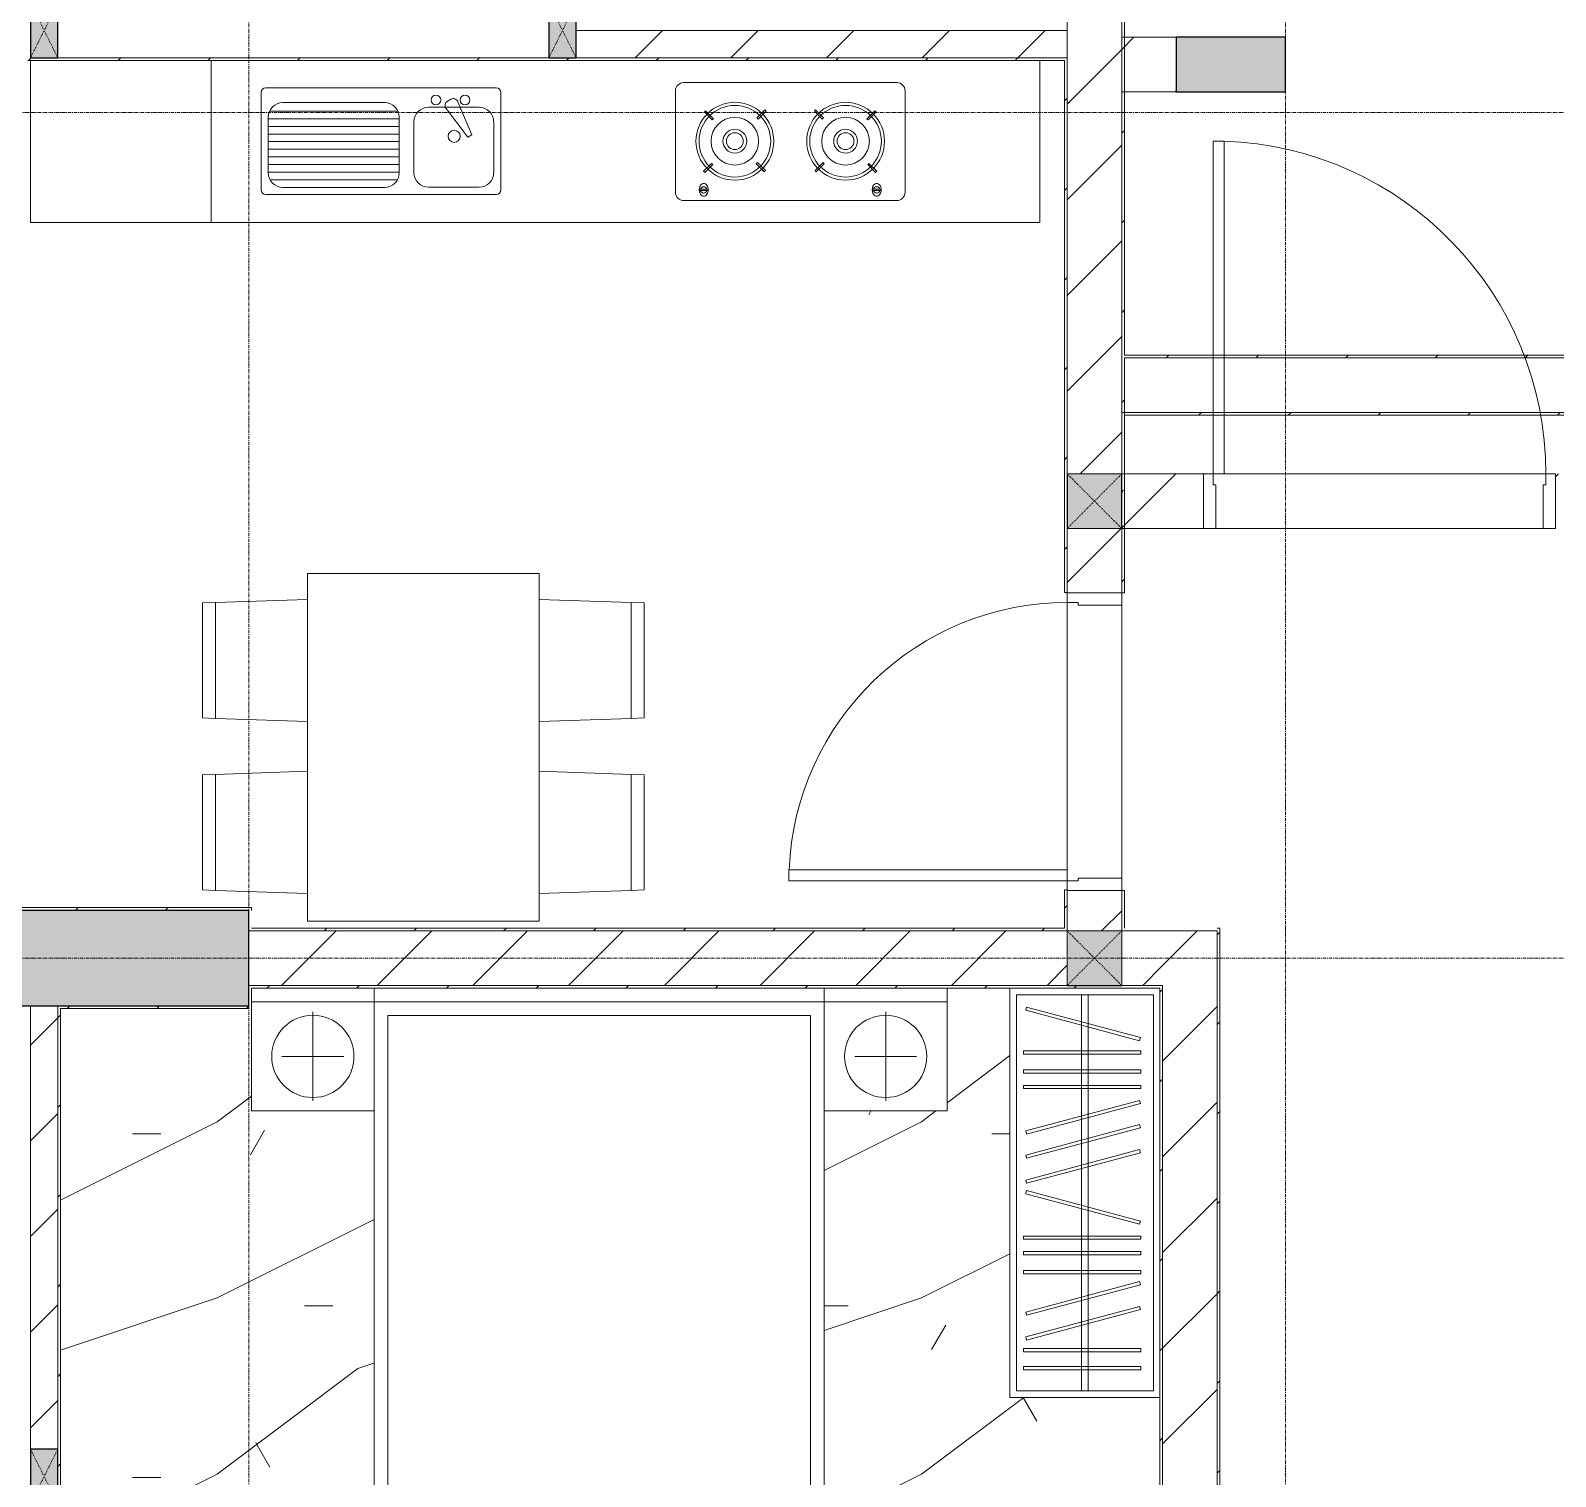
# Model space of a CAD drawing. Header units: millimetres. Extents: x 5121 to 246734, y -48180 to 129206.
# Drawn here: x 38053 to 43643, y 68037 to 73337 of the extents above; entities that cross this region are included whole.
import ezdxf

# ---------------------------------------------------------------- set-up
doc = ezdxf.new("R2010")
doc.units = ezdxf.units.MM
doc.linetypes.add('Dash', pattern=[6, 3, -3])
doc.linetypes.add('Grid Line', pattern=[22.225, 12.7, -3.175, 3.175, -3.175])
for name, color, linetype, lineweight in [('0-1', 7, 'Continuous', 5), ('A-DETL-GENF', 92, 'Continuous', 9), ('A-DOOR', 31, 'Continuous', 9), ('A-DOOR-FRAM', 31, 'Continuous', 9), ('A-FLOR-1', 50, 'Continuous', 9), ('A-FLOR-PATT-1', 9, 'Continuous', 9), ('A-WALL', 113, 'Continuous', 9), ('A-WALL-1', 250, 'Continuous', 18), ('A-WALL-2', 50, 'Continuous', 9), ('A-WALL-PATT-1', 9, 'Continuous', 9), ('A-WALL-PATT-2', 50, 'Continuous', 9), ('A-WALL-PATT-3', 111, 'Continuous', 9), ('I-FURN', 30, 'Continuous', 9), ('I-FURN-1', 253, 'Continuous', 9), ('S-COLS', 52, 'Continuous', 9), ('S-COLS-1', 7, 'Continuous', 5), ('S-COLS-2', 10, 'Continuous', 25), ('S-COLS-3', 50, 'Continuous', 9), ('S-COLS-4', 253, 'Continuous', 9), ('S-COLS-5', 52, 'Continuous', 25), ('S-COLS-6', 52, 'Dash', 9), ('S-COLS-HDLN', 52, 'Dash', 9), ('S-COLS-HDLN-1', 50, 'Dash', 9), ('S-GRID-1', 1, 'Grid Line', 9)]:
    doc.layers.add(name, color=color, linetype=linetype, lineweight=lineweight)
pattern_1 = [(45, (0, 0), (-164.4023, 164.4023), [])]
pattern_2 = [(45, (0, 0), (-175.3625, 175.3625), [])]

# ---------------------------------------------------------------- blocks, each defined once
blk = doc.blocks.new('NCV_TKTC_KET CAU_rvt-1-TKCS_MB TỔNG THỂ TẦNG 1')
at = {"layer": 'S-COLS-1'}
for points in [[(42652.6, 73111.9), (42652.6, 73311.9), (42252.6, 73311.9), (42252.6, 73111.9)], [(37552.6, 69761.9), (38852.6, 69761.9), (38852.6, 70111.9), (37552.6, 70111), (37552.6, 69836.9)]]:
    blk.add_hatch(color=256, dxfattribs=at).paths.add_polyline_path(points)
at = {"layer": 'S-COLS-2'}
for p, q in [((42252.6, 73311.9), (42252.6, 73111.9)), ((42652.6, 73311.9), (42252.6, 73311.9)), ((42652.6, 73111.9), (42652.6, 73311.9)), ((42252.6, 73111.9), (42652.6, 73111.9)), ((38852.6, 70111.9), (37552.6, 70111.9)), ((38852.6, 69761.9), (38852.6, 70111.9)), ((37552.6, 69761.9), (38852.6, 69761.9))]:
    blk.add_line(p, q, dxfattribs=at)
blk = doc.blocks.new('G1_SOF - BO TRU - 100x200-V95-TKCS_MB TỔNG THỂ TẦNG 1')
at = {"layer": 'S-COLS-3'}
blk.add_hatch(color=256, dxfattribs=at).paths.add_polyline_path([(0, -100), (50, -100), (50, 100), (-50, 100), (-50, -100)])
at = {"layer": 'S-COLS-2'}
for p, q in [((50, 100), (-50, 100)), ((-50, 100), (-50, -100)), ((50, -100), (50, 100))]:
    blk.add_line(p, q, dxfattribs=at)
at = {"layer": 'S-COLS-HDLN-1'}
for p, q in [((50, 100), (-50, -100)), ((-50, 100), (50, -100))]:
    blk.add_line(p, q, dxfattribs=at)
blk = doc.blocks.new('GIUONG NGU-2TAB-1600x2000 - GIUONG NGU-2TAB-1600x2000-842839-TKCS_MB TỔNG THỂ TẦNG 1')
at = {"layer": 'I-FURN-1'}
for p, q in [((8.5, 0), (8.5, -50)), ((458.5, -50), (458.5, 0)), ((458.5, 0), (458.5, -50)), ((2108.2, -50), (2108.2, 0)), ((458.5, -50), (8.5, -50)), ((8.5, -50), (8.5, -450.3)), ((8.5, -50), (458.5, -50)), ((458.5, -50), (8.5, -50)), ((8.5, -50), (8.5, -450.3)), ((458.5, -450.3), (458.5, -50)), ((2108.2, -50), (458.5, -50)), ((458.5, -50), (458.5, -1938.9)), ((458.5, -50), (2108.2, -50)), ((458.5, -1938.9), (458.5, -50)), ((458.5, -450.3), (458.5, -50)), ((458.5, -50), (2108.2, -50)), ((2108.2, 0), (2108.2, -50)), ((2558.2, -50), (2108.2, -50)), ((2108.2, -50), (2108.2, -450.3)), ((2108.2, -1938.9), (2108.2, -50)), ((2108.2, -50), (2558.2, -50)), ((2108.2, -50), (2558.2, -50)), ((2108.2, -450.3), (2108.2, -50)), ((2108.2, -50), (2108.2, -1938.9)), ((2558.2, -50), (2558.2, 0)), ((2558.2, -450.3), (2558.2, -50)), ((2558.2, -50), (2558.2, -450.3)), ((233.5, -86.8), (233.5, -413.5)), ((508.5, -100), (2058.2, -100)), ((508.5, -1938.9), (508.5, -100)), ((2058.2, -100), (2058.2, -1938.9)), ((2333.2, -86.8), (2333.2, -413.5)), ((120.2, -250.2), (346.8, -250.2)), ((2446.5, -250.2), (2219.8, -250.2)), ((8.5, -450.3), (458.5, -450.3)), ((8.5, -450.3), (458.5, -450.3)), ((2108.2, -450.3), (2558.2, -450.3)), ((2558.2, -450.3), (2108.2, -450.3)), ((1997.1, -2000), (569.6, -2000)), ((569.6, -2050), (1997.1, -2050)), ((1997.1, -2050), (569.6, -2050))]:
    blk.add_line(p, q, dxfattribs=at)
for centre in [(233.5, -250.2), (2333.2, -250.2)]:
    blk.add_circle(centre, 150.7, dxfattribs=at)
for centre, radius, start, end in [((569.6, -1938.9), 111.1, 180, 270), ((569.6, -1938.9), 111.1, 180, 270), ((569.6, -1938.9), 61.1, 180, 270), ((1997.1, -1938.9), 111.1, 270, 360), ((1997.1, -1938.9), 61.1, 270, 0), ((1997.1, -1938.9), 111.1, 270, 0)]:
    blk.add_arc(centre, radius, start, end, dxfattribs=at)
blk = doc.blocks.new('TU QUAN AO-SUITE ROOM_3 - TU QUAN AO-SUITE ROOM_3-V96-TKCS_MB TỔNG THỂ TẦNG 1')
at = {"layer": 'I-FURN-1'}
for p, q in [((-550, 1500), (0, 1500)), ((0, 1500), (-550, 1500)), ((-24, 1476), (-526, 1476)), ((-526, 1476), (-526, 600)), ((-526, 1476), (-526, 24)), ((-287, 576), (-287, 1476)), ((-263, 576), (-263, 1476)), ((-24, 24), (-24, 1476)), ((0, 1500), (0, 0)), ((0, 0), (0, 1500)), ((-480.1, 1386.9), (-480.1, 1398.9)), ((-480.1, 1398.9), (-50.1, 1398.9)), ((-480.1, 1386.9), (-480.1, 1398.9)), ((-50.1, 1398.9), (-50.1, 1386.9)), ((-50.1, 1386.9), (-480.1, 1386.9)), ((-480.1, 1320.5), (-480.1, 1332.5)), ((-480.1, 1332.5), (-50.1, 1332.5)), ((-480.1, 1320.5), (-480.1, 1332.5)), ((-50.1, 1320.5), (-480.1, 1320.5)), ((-478.3, 1178.1), (-61.3, 1289.9)), ((-61.3, 1289.9), (-58.2, 1278.3)), ((-50.1, 1332.5), (-50.1, 1320.5)), ((-58.2, 1278.3), (-475.2, 1166.5)), ((-478.3, 1086.9), (-61.3, 1198.6)), ((-475.2, 1166.5), (-478.3, 1178.1)), ((-58.2, 1187.1), (-475.2, 1075.3)), ((-61.3, 1198.6), (-58.2, 1187.1)), ((-475.2, 1075.3), (-478.3, 1086.9)), ((-480.1, 1035.3), (-480.1, 1047.3)), ((-480.1, 1047.3), (-50.1, 1047.3)), ((-480.1, 1035.3), (-480.1, 1047.3)), ((-50.1, 1035.3), (-480.1, 1035.3)), ((-50.1, 1047.3), (-50.1, 1035.3)), ((-480.1, 965.8), (-480.1, 977.8)), ((-480.1, 977.8), (-50.1, 977.8)), ((-480.1, 965.8), (-480.1, 977.8)), ((-50.1, 965.8), (-480.1, 965.8)), ((-50.1, 977.8), (-50.1, 965.8)), ((-480.1, 908.6), (-480.1, 920.6)), ((-480.1, 920.6), (-50.1, 920.6)), ((-480.1, 908.6), (-480.1, 920.6)), ((-50.1, 908.6), (-480.1, 908.6)), ((-50.1, 920.6), (-50.1, 908.6)), ((-475.2, 865.5), (-478.3, 853.9)), ((-478.3, 853.9), (-61.3, 742.1)), ((-58.2, 753.7), (-475.2, 865.5)), ((-61.3, 742.1), (-58.2, 753.7)), ((-478.3, 603.1), (-61.3, 714.9)), ((-58.2, 703.3), (-475.2, 591.5)), ((-61.3, 714.9), (-58.2, 703.3)), ((-478.3, 511.9), (-61.3, 623.6)), ((-61.3, 623.6), (-58.2, 612.1)), ((-526, 24), (-526, 600)), ((-475.2, 591.5), (-478.3, 603.1)), ((-58.2, 612.1), (-475.2, 500.3)), ((-287, 24), (-287, 576)), ((-263, 24), (-263, 576)), ((-478.3, 423.1), (-61.3, 534.9)), ((-475.2, 500.3), (-478.3, 511.9)), ((-58.2, 523.3), (-475.2, 411.5)), ((-61.3, 534.9), (-58.2, 523.3)), ((-475.2, 411.5), (-478.3, 423.1)), ((-480.1, 368.4), (-480.1, 356.4)), ((-50.1, 368.4), (-480.1, 368.4)), ((-480.1, 356.4), (-50.1, 356.4)), ((-50.1, 356.4), (-50.1, 368.4)), ((-480.1, 311.2), (-480.1, 299.2)), ((-50.1, 311.2), (-480.1, 311.2)), ((-480.1, 299.2), (-50.1, 299.2)), ((-50.1, 299.2), (-50.1, 311.2)), ((-480.1, 241.7), (-480.1, 229.7)), ((-50.1, 241.7), (-480.1, 241.7)), ((-480.1, 229.7), (-50.1, 229.7)), ((-50.1, 229.7), (-50.1, 241.7)), ((-475.2, 192.7), (-478.3, 181.1)), ((-478.3, 181.1), (-61.3, 69.4)), ((-58.2, 80.9), (-475.2, 192.7)), ((-61.3, 69.4), (-58.2, 80.9)), ((-526, 24), (-24, 24))]:
    blk.add_line(p, q, dxfattribs=at)
blk = doc.blocks.new('HE BEP A1 - HE BEP A 2-V121-TKCS_MB TỔNG THỂ TẦNG 1')
at = {"layer": 'I-FURN'}
for p, q in [((0, 594.4), (0, 0)), ((662.4, 0), (662.4, 594.4)), ((662.4, 0), (662.4, 594.4)), ((3700, 594.4), (3700, 0)), ((3700, 594.4), (3700, 0)), ((3175.6, 513.2), (2394, 513.2)), ((844.9, 120.7), (844.9, 476.9)), ((862.4, 494.4), (1706.9, 494.4)), ((1541.1, 452.3), (1528.6, 445.1)), ((1724.4, 476.9), (1724.4, 120.7)), ((2364, 483.2), (2364, 111.2)), ((3205.6, 483.2), (3205.6, 111.2)), ((876.4, 408.9), (1346.8, 408.9)), ((1298.3, 440.1), (924.9, 440.1)), ((1644.4, 423.2), (1459, 423.2)), ((1602.7, 313.4), (1523.8, 418.4)), ((1566.6, 443.1), (1618.1, 322.3)), ((2474.5, 410.3), (2470.1, 405.9)), ((2470.1, 405.9), (2499.2, 376.7)), ((2503.6, 381.1), (2474.5, 410.3)), ((2692.1, 413), (2663, 383.9)), ((2667.3, 379.5), (2696.5, 408.6)), ((2696.5, 408.6), (2692.1, 413)), ((2873.2, 408.6), (2877.5, 413)), ((2902.3, 379.5), (2873.2, 408.6)), ((2877.5, 413), (2906.7, 383.9)), ((3066, 381.1), (3095.1, 410.3)), ((3099.5, 405.9), (3070.4, 376.7)), ((3095.1, 410.3), (3099.5, 405.9)), ((871.5, 386.8), (871.5, 182.3)), ((871.5, 380.9), (1351.6, 380.9)), ((871.5, 352.9), (1351.6, 352.9)), ((1351.6, 182.3), (1351.6, 386.8)), ((1405.6, 369.9), (1405.6, 183.2)), ((1697.8, 183.2), (1697.8, 369.9)), ((2499.2, 376.7), (2503.6, 381.1)), ((2663, 383.9), (2667.3, 379.5)), ((2906.7, 383.9), (2902.3, 379.5)), ((3070.4, 376.7), (3066, 381.1)), ((871.5, 324.9), (1351.6, 324.9)), ((871.5, 296.9), (1351.6, 296.9)), ((1618.1, 322.3), (1602.7, 313.4)), ((871.5, 268.9), (1351.6, 268.9)), ((871.5, 240.9), (1351.6, 240.9)), ((871.5, 212.9), (1351.6, 212.9)), ((871.5, 184.9), (1351.6, 184.9)), ((2467.4, 188.3), (2496.5, 217.4)), ((2471.8, 183.9), (2467.4, 188.3)), ((2500.9, 213), (2471.8, 183.9)), ((2496.5, 217.4), (2500.9, 213)), ((2660.2, 215.8), (2664.6, 220.2)), ((2689.3, 186.7), (2660.2, 215.8)), ((2664.6, 220.2), (2693.7, 191.1)), ((2693.7, 191.1), (2689.3, 186.7)), ((2905, 220.2), (2875.9, 191.1)), ((2875.9, 191.1), (2880.3, 186.7)), ((2880.3, 186.7), (2909.4, 215.8)), ((2909.4, 215.8), (2905, 220.2)), ((3073.1, 217.4), (3068.7, 213)), ((3068.7, 213), (3097.9, 183.9)), ((3102.3, 188.3), (3073.1, 217.4)), ((3097.9, 183.9), (3102.3, 188.3)), ((877.9, 156.9), (1345.2, 156.9)), ((924.9, 128.9), (1298.3, 128.9)), ((1459, 129.9), (1644.4, 129.9)), ((2451.6, 122.3), (2451.6, 118.3)), ((2484.1, 122.3), (2451.6, 122.3)), ((2451.6, 118.3), (2484.1, 118.3)), ((2484.1, 118.3), (2484.1, 122.3)), ((3085.5, 118.3), (3085.5, 122.3)), ((3085.5, 122.3), (3118, 122.3)), ((3118, 118.3), (3085.5, 118.3)), ((3118, 122.3), (3118, 118.3)), ((1706.9, 103.2), (862.4, 103.2)), ((3175.6, 81.2), (2394, 81.2)), ((0, 0), (662.4, 0)), ((3700, 0), (662.4, 0))]:
    blk.add_line(p, q, dxfattribs=at)
for centre, radius in [((1485.9, 449.9), 17.8), ((1592.6, 449.9), 17.8), ((2581.9, 298.5), 142.6), ((2581.9, 298.5), 131.3), ((2987.7, 298.5), 142.6), ((2987.7, 298.5), 131.3), ((1552.8, 316.6), 22.2), ((2581.9, 298.5), 87.2), ((2581.9, 298.5), 43.6), ((2987.7, 298.5), 87.2), ((2987.7, 298.5), 43.6), ((2581.9, 298.5), 30.9), ((2987.7, 298.5), 30.9)]:
    blk.add_circle(centre, radius, dxfattribs=at)
for centre, radius, start, end in [((2394, 483.2), 30, 90, 180), ((3175.6, 483.2), 30, 360, 90), ((862.4, 476.9), 17.5, 90, 180), ((1549.9, 436.9), 17.8, 20.5379, 119.9521), ((1706.9, 476.9), 17.5, 0, 90), ((924.9, 386.8), 53.3, 90, 180), ((1298.3, 386.8), 53.3, 360, 90), ((1459, 369.9), 53.3, 90, 180), ((1537.5, 429.7), 17.8, 119.9521, 219.4618), ((1644.4, 369.9), 53.3, 360, 90), ((924.9, 182.3), 53.3, 180, 270), ((1298.3, 182.3), 53.3, 270, 360), ((1459, 183.2), 53.3, 180, 270), ((1644.4, 183.2), 53.3, 270, 360), ((862.4, 120.7), 17.5, 180, 270), ((1706.9, 120.7), 17.5, 270, 360), ((2485.1, 120.7), 33.5, 163.9419, 180), ((2485.1, 120.7), 33.5, 180, 196.0581), ((2476.6, 123.1), 24.7, 145.204, 163.9419), ((2467.8, 120.3), 11.6, 9.9102, 170.0898), ((2467.8, 120.3), 11.6, 189.7177, 350.2823), ((2471.3, 126.9), 18.1, 120.7976, 145.204), ((2467.9, 132.6), 11.5, 90, 120.7976), ((2467.9, 132.6), 11.5, 59.2024, 90), ((2464.5, 126.9), 18.1, 34.796, 59.2024), ((2459.1, 123.1), 24.7, 16.0581, 34.796), ((2450.6, 120.7), 33.5, 0, 16.0581), ((2450.6, 120.7), 33.5, 343.9419, 0), ((3119, 120.7), 33.5, 163.9419, 180), ((3119, 120.7), 33.5, 180, 196.0581), ((3110.5, 123.1), 24.7, 145.204, 163.9419), ((3105.2, 126.9), 18.1, 120.7976, 145.204), ((3101.8, 120.3), 11.6, 9.9102, 170.0898), ((3101.8, 120.3), 11.6, 189.7177, 350.2823), ((3101.8, 132.6), 11.5, 90, 120.7976), ((3101.8, 132.6), 11.5, 59.2024, 90), ((3098.4, 126.9), 18.1, 34.796, 59.2024), ((3093, 123.1), 24.7, 16.0581, 34.796), ((3084.5, 120.7), 33.5, 0, 16.0581), ((3084.5, 120.7), 33.5, 343.9419, 0), ((2394, 111.2), 30, 180, 270), ((2476.6, 118.2), 24.7, 196.0581, 214.796), ((2471.3, 114.5), 18.1, 214.796, 239.2024), ((2467.9, 108.8), 11.5, 239.2024, 270), ((2467.9, 108.8), 11.5, 270, 300.7976), ((2464.5, 114.5), 18.1, 300.7976, 325.204), ((2459.1, 118.2), 24.7, 325.204, 343.9419), ((3110.5, 118.2), 24.7, 196.0581, 214.796), ((3105.2, 114.5), 18.1, 214.796, 239.2024), ((3101.8, 108.8), 11.5, 239.2024, 270), ((3101.8, 108.8), 11.5, 270, 300.7976), ((3098.4, 114.5), 18.1, 300.7976, 325.204), ((3093, 118.2), 24.7, 325.204, 343.9419), ((3175.6, 111.2), 30, 270, 0)]:
    blk.add_arc(centre, radius, start, end, dxfattribs=at)
at = {"layer": 'I-FURN-1'}
for p, q in [((0, 594.4), (0, 0)), ((3700, 0), (3700, 594.4)), ((0, 0), (3700, 0))]:
    blk.add_line(p, q, dxfattribs=at)
blk = doc.blocks.new('G1_SOF - BO TRU - 100x200-V74-TKCS_MB TỔNG THỂ TẦNG 1')
at = {"layer": 'S-COLS-3'}
blk.add_hatch(color=256, dxfattribs=at).paths.add_polyline_path([(50, -100), (50, 100), (-50, 100), (-50, -100), (-44.8, -100)])
at = {"layer": 'S-COLS-2'}
for p, q in [((50, 100), (-50, 100)), ((-50, 100), (-50, -100)), ((50, -100), (50, 100)), ((-50, -100), (50, -100))]:
    blk.add_line(p, q, dxfattribs=at)
at = {"layer": 'S-COLS-HDLN-1'}
for p, q in [((50, 100), (-50, -100)), ((-50, 100), (50, -100))]:
    blk.add_line(p, q, dxfattribs=at)
blk = doc.blocks.new('RES_BAN AN 1 - RES_BAN AN 1-842837-TKCS_MB TỔNG THỂ TẦNG 1')
at = {"layer": 'I-FURN-1'}
for p, q in [((-425, 1275), (425, 1275)), ((-425, 0), (-425, 1275)), ((425, 1275), (425, 0)), ((-425, 1180), (-761.9, 1168.8)), ((-425, 732.5), (-425, 1180)), ((425, 1180), (761.9, 1168.8)), ((425, 732.5), (425, 1180)), ((-761.9, 1168.8), (-809.6, 1167.2)), ((-809.6, 1167.2), (-809.6, 745.3)), ((-761.9, 1168.8), (-761.9, 743.8)), ((-761.9, 743.8), (-761.9, 1168.8)), ((761.9, 1168.8), (761.9, 743.8)), ((761.9, 1168.8), (761.9, 743.8)), ((809.6, 1167.2), (761.9, 1168.8)), ((809.6, 745.3), (809.6, 1167.2)), ((-809.6, 745.3), (-761.9, 743.8)), ((-761.9, 743.8), (-425, 732.5)), ((761.9, 743.8), (425, 732.5)), ((761.9, 743.8), (809.6, 745.3)), ((-809.6, 536.9), (-761.9, 538.5)), ((-809.6, 115.1), (-809.6, 536.9)), ((-425, 549.7), (-761.9, 538.5)), ((-761.9, 538.5), (-761.9, 113.5)), ((-761.9, 538.5), (-761.9, 113.5)), ((-425, 102.3), (-425, 549.7)), ((425, 549.7), (761.9, 538.5)), ((425, 102.3), (425, 549.7)), ((761.9, 538.5), (761.9, 113.5)), ((761.9, 538.5), (809.6, 536.9)), ((761.9, 113.5), (761.9, 538.5)), ((809.6, 536.9), (809.6, 115.1)), ((-761.9, 113.5), (-809.6, 115.1)), ((-761.9, 113.5), (-425, 102.3)), ((761.9, 113.5), (425, 102.3)), ((809.6, 115.1), (761.9, 113.5)), ((425, 0), (-425, 0))]:
    blk.add_line(p, q, dxfattribs=at)
blk = doc.blocks.new('NCV_TKTC_TANG 1_rvt-1-TKCS_MB TỔNG THỂ TẦNG 1')
at = {"layer": 'A-FLOR-PATT-1'}
h = blk.add_hatch(dxfattribs=at)
h.set_pattern_fill('FP_9', color=256, style=0, pattern_type=2)
h.set_pattern_definition([(0, (0, 0), (2519.68, 629.92), [103.937, -1785.823, 103.937, -1785.823, -10078.72]), (0, (0, 0), (2519.68, 629.92), [-3779.52, 103.937, -3675.583, 103.937, -1785.823, -4409.44]), (0, (0, 0), (2519.68, 629.92), [-9448.8, 103.937, -1155.903, 103.937, -3045.663]), (120, (944.9, 314.96), (-1805.3667, 1867.147), [103.937, -1785.823, 103.937, -11864.543]), (120, (944.9, 314.96), (-1805.3667, 1867.147), [-1993.697, -1785.823, 103.937, -3675.583, -6299.2]), (120, (944.9, 314.96), (-1805.3667, 1867.147), [-7559.04, 103.937, -1785.823, 103.937, -4305.503]), (120, (944.9, 314.96), (-1805.3667, 1867.147), [-9552.737, -1155.903, 103.937, -3045.663]), (240, (1259.84, 1574.8), (-714.3133, -2497.067), [103.937, -1785.823, 103.937, -11864.543]), (240, (1259.84, 1574.8), (-714.3133, -2497.067), [-1993.697, -1785.823, 103.937, -3675.583, -6299.2]), (240, (1259.84, 1574.8), (-714.3133, -2497.067), [-7559.04, 103.937, -1785.823, 103.937, -4305.503]), (240, (1259.84, 1574.8), (-714.3133, -2497.067), [-9552.737, -1155.903, 103.937, -3045.663])])
h.paths.add_polyline_path([(40952.6, 66936.9), (41752.6, 66936.9), (41752.6, 66946.9), (42192.6, 66946.9), (42192.6, 68326.9), (41642.6, 68326.9), (41642.6, 69826.9), (41412.3, 69826.9), (41412.3, 69376.6), (40962.3, 69376.6), (40962.3, 67888), (40958.5, 67859.3), (40947.4, 67832.5), (40929.8, 67809.5), (40906.7, 67791.8), (40879.9, 67780.7), (40837.9, 67776.9), (39423.7, 67776.9), (39395, 67780.7), (39364.3, 67794.8), (39345.2, 67809.5), (39327.5, 67832.5), (39316.4, 67859.3), (39312.6, 67888), (39309.5, 69376.6), (38862.6, 69376.6), (38862.6, 69826.9), (38852.6, 69826.9), (38850.1, 69751.9), (38162.6, 69751.9), (38162.6, 67936.9), (38152.6, 67936.9), (38152.6, 67036.9), (38162.6, 67036.9), (38162.6, 66946.9), (39252.6, 66946.9), (39252.6, 67196.9), (40852.6, 67196.9), (40852.6, 66946.9), (40952.6, 66946.9)])
h = blk.add_hatch(dxfattribs=at)
h.set_pattern_fill('FP_4', color=256, style=0, pattern_type=2)
h.set_pattern_definition([(216.87, (516.46, 1291.15), (3873.4454, 2582.3069), [645.575, -5810.175]), (206.565, (1291.15, 903.8), (-1291.1515, -1291.1492), [1443.55, -1443.55]), (198.435, (1291.15, 258.23), (-2582.2983, -1291.1527), [816.596, -3266.38])])
h.paths.add_polyline_path([(40952.6, 66936.9), (41752.6, 66936.9), (41752.6, 66946.9), (42192.6, 66946.9), (42192.6, 68326.9), (41642.6, 68326.9), (41642.6, 69826.9), (41412.3, 69826.9), (41412.3, 69376.6), (40962.3, 69376.6), (40962.3, 67888), (40958.5, 67859.3), (40947.4, 67832.5), (40929.8, 67809.5), (40906.7, 67791.8), (40879.9, 67780.7), (40837.9, 67776.9), (39423.7, 67776.9), (39395, 67780.7), (39364.3, 67794.8), (39345.2, 67809.5), (39327.5, 67832.5), (39316.4, 67859.3), (39312.6, 67888), (39309.5, 69376.6), (38862.6, 69376.6), (38862.6, 69826.9), (38852.6, 69826.9), (38850.1, 69751.9), (38162.6, 69751.9), (38162.6, 67936.9), (38152.6, 67936.9), (38152.6, 67036.9), (38162.6, 67036.9), (38162.6, 66946.9), (39252.6, 66946.9), (39252.6, 67196.9), (40852.6, 67196.9), (40852.6, 66946.9), (40952.6, 66946.9)])
at = {"layer": 'A-WALL-PATT-1'}
h = blk.add_hatch(dxfattribs=at)
h.set_pattern_fill('FP_2', color=256, style=0, pattern_type=2)
h.set_pattern_definition(pattern_2)
h.paths.add_polyline_path([(41544.9, 73236.9), (41852.6, 73236.9), (41852.6, 73336.9), (40052.6, 73336.9), (40052.6, 73236.9), (41002.6, 73236.9)])
h = blk.add_hatch(dxfattribs=at)
h.set_pattern_fill('FP_2', color=256, style=0, pattern_type=2)
h.set_pattern_definition(pattern_2)
h.paths.add_polyline_path([(38142.6, 65036.9), (38152.6, 65036.9), (38152.6, 65937.3), (38052.6, 65937.3), (38052.6, 65036.9)])
h.paths.add_polyline_path([(38152.6, 66737.3), (38152.6, 67036.9), (38052.6, 67036.9), (38052.6, 66737.3), (38102.6, 66737.3)])
h.paths.add_polyline_path([(38052.6, 68136.9), (38152.6, 68136.9), (38152.6, 69761.9), (38052.6, 69761.9), (38052.6, 68146.9)])
at = {"layer": 'A-WALL-PATT-2'}
h = blk.add_hatch(dxfattribs=at)
h.set_pattern_fill('FP_10', color=256, style=0, pattern_type=2)
h.set_pattern_definition(pattern_1)
h.paths.add_polyline_path([(41842.6, 73226.9), (41842.6, 73236.9), (38042.6, 73236.9), (38042.6, 73226.9), (41752.6, 73226.9)])
h = blk.add_hatch(dxfattribs=at)
h.set_pattern_fill('FP_10', color=256, style=0, pattern_type=2)
h.set_pattern_definition(pattern_1)
h.paths.add_polyline_path([(41852.6, 70036.9), (41852.6, 70187.4), (41842.6, 70187.4), (41842.6, 70036.9)])
h.paths.add_polyline_path([(41842.6, 71277.4), (41852.6, 71277.4), (41852.6, 73236.9), (41842.6, 73236.9), (41842.6, 71823.8)])
h = blk.add_hatch(dxfattribs=at)
h.set_pattern_fill('FP_10', color=256, style=0, pattern_type=2)
h.set_pattern_definition(pattern_1)
h.paths.add_polyline_path([(38152.6, 70111.9), (38862.7, 70111.9), (38862.3, 70121.9), (37552.7, 70121.9), (37552.7, 70111.9), (38144.5, 70111.9)])
h = blk.add_hatch(dxfattribs=at)
h.set_pattern_fill('FP_10', color=256, style=0, pattern_type=2)
h.set_pattern_definition(pattern_1)
h.paths.add_polyline_path([(39692.8, 70036.9), (41842.6, 70037.2), (41842.6, 70046.9), (38862.7, 70046.9), (38862.7, 70036.9), (39664.6, 70036.9)])
h = blk.add_hatch(dxfattribs=at)
h.set_pattern_fill('FP_10', color=256, style=0, pattern_type=2)
h.set_pattern_definition(pattern_1)
h.paths.add_polyline_path([(38852.6, 69826.9), (42192.6, 69826.9), (42192.6, 69836.9), (38852.6, 69836.9)])
h = blk.add_hatch(dxfattribs=at)
h.set_pattern_fill('FP_10', color=256, style=0, pattern_type=2)
h.set_pattern_definition(pattern_1)
h.paths.add_polyline_path([(42202.6, 66946.9), (42202.6, 69836.9), (42192.6, 69836.7), (42192.6, 66946.9)])
h = blk.add_hatch(dxfattribs=at)
h.set_pattern_fill('FP_10', color=256, style=0, pattern_type=2)
h.set_pattern_definition(pattern_1)
h.paths.add_polyline_path([(38852.6, 69751.9), (38852.6, 69761.9), (38152.6, 69761.9), (38152.6, 69751.9), (38850.1, 69751.9)])
h = blk.add_hatch(dxfattribs=at)
h.set_pattern_fill('FP_10', color=256, style=0, pattern_type=2)
h.set_pattern_definition(pattern_1)
h.paths.add_polyline_path([(38162.6, 66946.9), (38162.6, 67036.9), (38152.6, 67036.9), (38155, 66946.9)])
h.paths.add_polyline_path([(38162.6, 67936.9), (38162.6, 69751.9), (38152.6, 69751.9), (38152.6, 67936.9)])
h = blk.add_hatch(dxfattribs=at)
h.set_pattern_fill('FP_10', color=256, style=0, pattern_type=2)
h.set_pattern_definition(pattern_1)
h.paths.add_polyline_path([(38052.6, 64836.9), (38052.6, 65937.3), (38042.6, 65937.3), (38042.6, 64836.9)])
h.paths.add_polyline_path([(38052.6, 66737.3), (38052.6, 67036.9), (38042.6, 67036.9), (38042.6, 66737.3)])
h.paths.add_polyline_path([(38052.6, 67936.9), (38052.6, 68036.9), (38042.6, 68036.9), (38042.6, 67936.9)])
at = {"layer": 'A-FLOR-1'}
for p, q in [((41852.4, 71277.4), (41852.4, 70187.4)), ((41852.6, 70187.4), (41852.6, 71277.4)), ((42052.4, 70230.3), (42052.4, 71230.3)), ((38852.7, 70111.9), (38852.7, 70036.9))]:
    blk.add_line(p, q, dxfattribs=at)
at = {"layer": 'A-WALL-1'}
for p, q in [((41852.6, 73336.9), (40052.6, 73336.9)), ((41852.6, 73236.9), (41852.6, 73336.9)), ((39952.6, 73236.9), (38152.6, 73236.9)), ((40052.6, 73236.9), (41852.6, 73236.9)), ((41842.6, 73236.9), (40052.6, 73236.9)), ((41852.6, 73236.9), (41842.6, 73236.9)), ((41852.6, 71277.4), (41852.6, 73236.9)), ((38042.6, 73226.9), (41842.6, 73226.9)), ((41842.6, 73226.9), (41842.6, 71277.4)), ((41842.6, 71277.4), (41852.6, 71277.4)), ((41852.6, 70187.4), (41842.6, 70187.4)), ((41842.6, 70187.4), (41842.6, 70046.9)), ((41852.6, 70036.9), (41852.6, 70187.4)), ((38862.7, 70121.9), (37552.7, 70121.9)), ((37552.7, 70111.9), (38852.7, 70111.9)), ((38862.7, 70111.9), (38862.7, 70121.9)), ((41842.6, 70046.9), (38862.7, 70046.9)), ((38862.7, 70036.9), (41842.6, 70036.9)), ((41842.6, 70036.9), (41852.6, 70036.9)), ((42192.6, 69836.9), (38852.6, 69836.9)), ((38852.6, 69836.9), (38852.6, 69826.9)), ((38862.6, 69826.9), (42192.6, 69826.9)), ((42202.6, 69836.9), (42192.6, 69836.9)), ((42192.6, 69826.9), (42192.6, 66946.9)), ((42202.6, 66946.9), (42202.6, 69836.9)), ((38152.6, 69761.9), (38052.6, 69761.9)), ((38852.6, 69761.9), (38152.6, 69761.9)), ((38152.6, 69761.9), (38152.6, 69751.9)), ((38152.6, 69751.9), (38152.6, 69761.9)), ((38162.6, 69751.9), (38852.6, 69751.9)), ((38162.6, 67936.9), (38162.6, 69751.9)), ((38052.6, 68146.9), (38052.6, 68136.9))]:
    blk.add_line(p, q, dxfattribs=at)
at = {"layer": 'A-WALL-2'}
for p, q in [((38052.6, 69761.9), (38052.6, 68146.9)), ((38152.6, 69751.9), (38152.6, 68136.9)), ((38152.6, 68136.9), (38152.6, 69751.9))]:
    blk.add_line(p, q, dxfattribs=at)
at = {"layer": 'I-FURN-1'}
for name, p in [('HE BEP A1 - HE BEP A 2-V121-TKCS_MB TỔNG THỂ TẦNG 1', (38052.6, 72632.6)), ('RES_BAN AN 1 - RES_BAN AN 1-842837-TKCS_MB TỔNG THỂ TẦNG 1', (39492.6, 70071.9)), ('GIUONG NGU-2TAB-1600x2000 - GIUONG NGU-2TAB-1600x2000-842839-TKCS_MB TỔNG THỂ TẦNG 1', (38854.1, 69826.9))]:
    blk.add_blockref(name, p, dxfattribs=at)
at = {"layer": 'I-FURN-1', "rotation": 180}
blk.add_blockref('TU QUAN AO-SUITE ROOM_3 - TU QUAN AO-SUITE ROOM_3-V96-TKCS_MB TỔNG THỂ TẦNG 1', (41642.6, 69826.9), dxfattribs=at)
at = {"layer": 'S-COLS-4'}
for name, p in [('G1_SOF - BO TRU - 100x200-V74-TKCS_MB TỔNG THỂ TẦNG 1', (38102.6, 73336.9)), ('G1_SOF - BO TRU - 100x200-V74-TKCS_MB TỔNG THỂ TẦNG 1', (40002.6, 73336.9)), ('G1_SOF - BO TRU - 100x200-V95-TKCS_MB TỔNG THỂ TẦNG 1', (38102.6, 68036.9))]:
    blk.add_blockref(name, p, dxfattribs=at)
blk = doc.blocks.new('G1_SOF - BO TRU - 200x200-3050151-TKCS_MB TỔNG THỂ TẦNG 1')
at = {"layer": 'S-COLS-HDLN'}
for p, q in [((-100, 100), (100, -100)), ((100, 100), (-100, -100))]:
    blk.add_line(p, q, dxfattribs=at)
blk = doc.blocks.new('FD_01 - FD_01-1200x2200mm-V356-TKCS_MB TỔNG THỂ TẦNG 1')
at = {"layer": 'A-DETL-GENF'}
for p, q in [((610, -100), (570, -100)), ((570, -100), (570, -1320)), ((610, -1320), (610, -100)), ((570, -1320), (610, -1320))]:
    blk.add_line(p, q, dxfattribs=at)
blk.add_arc((610, -100), 1220, 180, 268.1211, dxfattribs=at)
at = {"layer": 'A-DOOR-FRAM'}
for p, q in [((-645, 100), (-600, 100)), ((-645, -100), (-645, 100)), ((-600, 100), (-600, -60)), ((600, 100), (645, 100)), ((600, -60), (600, 100)), ((645, 100), (645, -100)), ((-610, -100), (-645, -100)), ((-600, -60), (-610, -60)), ((-610, -60), (-610, -100)), ((610, -60), (600, -60)), ((610, -100), (610, -60)), ((645, -100), (610, -100))]:
    blk.add_line(p, q, dxfattribs=at)
blk = doc.blocks.new('FD_05 - FD_05-1000x2200mm-835433-TKCS_MB TỔNG THỂ TẦNG 1')
at = {"layer": 'A-DETL-GENF'}
for p, q in [((510, -100), (470, -100)), ((470, -100), (470, -1120)), ((510, -1120), (510, -100)), ((470, -1120), (510, -1120))]:
    blk.add_line(p, q, dxfattribs=at)
blk.add_arc((510, -100), 1020, 180, 267.7525, dxfattribs=at)
at = {"layer": 'A-DOOR-FRAM'}
for p, q in [((-545, 100), (-500, 100)), ((-545, -100), (-545, 100)), ((-500, 100), (-500, -60)), ((500, 100), (545, 100)), ((500, -60), (500, 100)), ((545, 100), (545, -100)), ((-510, -100), (-545, -100)), ((-500, -60), (-510, -60)), ((-510, -60), (-510, -100)), ((510, -60), (500, -60)), ((510, -100), (510, -60)), ((545, -100), (510, -100))]:
    blk.add_line(p, q, dxfattribs=at)

msp = doc.modelspace()

# ---------------------------------------------------------------- hatches: boundary and pattern name
at = {"layer": 'A-WALL-PATT-3'}
h = msp.add_hatch(dxfattribs=at)
h.set_pattern_fill('FP_1', color=256, style=0, pattern_type=2)
h.set_pattern_definition(pattern_2)
h.paths.add_polyline_path([(42052.6, 70036.9), (42052.4, 70185.3), (41852.6, 70185.3), (41852.6, 70036.9), (42052.5, 70036.9)])
h.paths.add_polyline_path([(42052.6, 71275.3), (42052.6, 71275.3), (42052.4, 71511.9), (41852.6, 71511.9), (41852.6, 71275.3), (42052.5, 71275.3)])
h.paths.add_polyline_path([(41852.6, 71711.9), (42052.6, 71712), (42052.6, 74516.9), (41852.6, 74516.9), (41852.6, 71829.2)])
h = msp.add_hatch(dxfattribs=at)
h.set_pattern_fill('FP_43', color=256, style=0, pattern_type=2)
h.set_pattern_definition(pattern_1)
h.paths.add_polyline_path([(42059.2, 71785.3), (42062.6, 71926.9), (42052.6, 71936.9), (42052.6, 71926.9)])
h.paths.add_polyline_path([(42053.1, 71936.9), (42062.6, 71937.7), (42062.6, 73111.9), (42052.6, 73111.9), (42052.6, 71936.9)])
h.paths.add_polyline_path([(42052.6, 73311.9), (42062.6, 73311.9), (42062.6, 74506.9), (42052.6, 74506.9), (42052.6, 73772.5)])
h = msp.add_hatch(dxfattribs=at)
h.set_pattern_fill('FP_1', color=256, style=0, pattern_type=2)
h.set_pattern_definition(pattern_2)
h.paths.add_polyline_path([(42052.6, 73111.9), (42252.6, 73111.9), (42252.6, 73311.9), (42052.6, 73311.9), (42052.6, 73236.9)])
h = msp.add_hatch(dxfattribs=at)
h.set_pattern_fill('FP_43', color=256, style=0, pattern_type=2)
h.set_pattern_definition(pattern_1)
h.paths.add_polyline_path([(42062.7, 72136.9), (44642.6, 72136.9), (44642.6, 72146.9), (42062.6, 72146.9), (42062.6, 72136.9)])
h = msp.add_hatch(dxfattribs=at)
h.set_pattern_fill('FP_43', color=256, style=0, pattern_type=2)
h.set_pattern_definition(pattern_1)
h.paths.add_polyline_path([(46542.6, 71926.9), (46552.6, 71926.9), (46552.6, 71936.9), (44752.6, 71936.9), (44752.6, 71926.9), (46539, 71926.9)])
h.paths.add_polyline_path([(43854.1, 71926.9), (44652.6, 71926.9), (44652.6, 71936.9), (42052.6, 71936.9), (42062.6, 71926.9), (42912.6, 71926.9)])
h = msp.add_hatch(dxfattribs=at)
h.set_pattern_fill('FP_43', color=256, style=0, pattern_type=2)
h.set_pattern_definition(pattern_1)
h.paths.add_polyline_path([(42062.6, 70036.9), (42062.6, 70185.3), (42052.6, 70185.3), (42052.6, 70036.9)])
h.paths.add_polyline_path([(42062.6, 71275.3), (42062.6, 71511.9), (42052.6, 71511.9), (42052.6, 71275.3)])
h.paths.add_polyline_path([(42052.6, 71511.9), (42062.6, 71714.5), (42059.2, 71785.3), (42052.6, 71926.9), (42052.6, 71711.9)])
h = msp.add_hatch(dxfattribs=at)
h.set_pattern_fill('FP_1', color=256, style=0, pattern_type=2)
h.set_pattern_definition(pattern_2)
h.paths.add_polyline_path([(42052.6, 71511.9), (42352.6, 71511.9), (42352.6, 71711.9), (42062.6, 71711.9)])
h.paths.add_polyline_path([(44472, 71511.9), (44652.6, 71511.9), (44652.6, 71711.9), (43642.6, 71711.9), (43642.6, 71511.9), (44452.6, 71511.9)])
h = msp.add_hatch(dxfattribs=at)
h.set_pattern_fill('FP_43', color=256, style=0, pattern_type=2)
h.set_pattern_definition(pattern_1)
h.paths.add_polyline_path([(42412.6, 65876.9), (42412.6, 70046.9), (42402.6, 70046.9), (42402.6, 65876.9)])
h = msp.add_hatch(dxfattribs=at)
h.set_pattern_fill('FP_1', color=256, style=0, pattern_type=2)
h.set_pattern_definition(pattern_2)
h.paths.add_polyline_path([(38852.6, 69836.9), (38852.7, 69836.9), (41852.6, 69836.9), (41852.6, 70036.9), (38852.6, 70036.9), (38852.6, 69872.8)])
h.paths.add_polyline_path([(42162.2, 69836.9), (42202.6, 69836.9), (42202.6, 70036.9), (42052.6, 70036.9), (42052.6, 69836.9), (42075.2, 69836.9)])
h = msp.add_hatch(dxfattribs=at)
h.set_pattern_fill('FP_1', color=256, style=0, pattern_type=2)
h.set_pattern_definition(pattern_2)
h.paths.add_polyline_path([(42402.6, 66936.9), (42402.6, 70036.9), (42202.6, 70036.9), (42202.6, 66936.9), (42402.4, 66936.9)])
at = {"layer": 'S-COLS-1'}
for points in [[(42052.6, 71511.9), (42052.4, 71711.9), (41852.6, 71711.9), (41852.6, 71511.9), (42052.6, 71511.9)], [(42052.6, 69836.9), (42052.5, 70036.9), (41852.6, 70036.9), (41852.6, 69836.9), (42052.5, 69836.9)]]:
    msp.add_hatch(color=256, dxfattribs=at).paths.add_polyline_path(points)

# ---------------------------------------------------------------- linework, layer by layer
at = {"layer": 'A-WALL'}
for p, q in [((42052.6, 71711.9), (42052.6, 71926.9)), ((41852.6, 71711.9), (42062.6, 71711.9)), ((42387.6, 71711.9), (43607.6, 71711.9)), ((42052.6, 71511.9), (41852.6, 71511.9)), ((42052.6, 71275.3), (42052.6, 71511.9)), ((43597.6, 71511.9), (42397.6, 71511.9)), ((41852.6, 70220.3), (41852.6, 71240.3)), ((42052.6, 71230.3), (42052.6, 70230.3)), ((42052.6, 69836.9), (42052.6, 70185.3)), ((41852.6, 69836.9), (41852.6, 70036.9)), ((41852.6, 70036.9), (42052.6, 70036.9))]:
    msp.add_line(p, q, dxfattribs=at)
at = {"layer": 'A-WALL-1'}
for p, q in [((41852.6, 75337.4), (41852.6, 71711.9)), ((42052.6, 74516.9), (42052.6, 71926.9)), ((42062.6, 72146.9), (42062.6, 74506.9)), ((42252.6, 73311.9), (42052.6, 73311.9)), ((42252.6, 73111.9), (42252.6, 73311.9)), ((42052.6, 73111.9), (42252.6, 73111.9)), ((44642.6, 72146.9), (42062.6, 72146.9)), ((42062.6, 71275.3), (42062.6, 72136.9)), ((42062.6, 72136.9), (44652.6, 72136.9)), ((44652.6, 71936.9), (42052.6, 71936.9)), ((42062.6, 71926.9), (44652.6, 71926.9)), ((42052.6, 71711.9), (42052.6, 71511.9)), ((42352.6, 71711.9), (42062.6, 71711.9)), ((41852.6, 71511.9), (41852.6, 71275.3)), ((42052.6, 71511.9), (42352.6, 71511.9)), ((42052.6, 71275.3), (42062.6, 71275.3)), ((41852.6, 70185.3), (41852.6, 70036.9)), ((42062.6, 70185.3), (42052.6, 70185.3)), ((42062.6, 70046.9), (42062.6, 70185.3)), ((42412.6, 70046.9), (42402.6, 70046.9)), ((42412.6, 65876.9), (42412.6, 70046.9)), ((41852.6, 70036.9), (38852.6, 70036.9)), ((38852.6, 70036.9), (38852.6, 69836.9)), ((42052.6, 70036.9), (42402.6, 70036.9)), ((42402.6, 66736.9), (42402.6, 70036.9)), ((42402.6, 70036.9), (42402.6, 65886.9)), ((38852.6, 69836.9), (41852.6, 69836.9)), ((42052.6, 69836.9), (42202.6, 69836.9)), ((42202.6, 69836.9), (42202.6, 66936.9))]:
    msp.add_line(p, q, dxfattribs=at)
at = {"layer": 'S-COLS'}
for p, q in [((42052.6, 71711.9), (41852.6, 71711.9)), ((41852.6, 71511.9), (42052.6, 71511.9)), ((42052.6, 70036.9), (41852.6, 70036.9)), ((41852.6, 70036.9), (41852.6, 69836.9)), ((42052.6, 69836.9), (42052.6, 70036.9))]:
    msp.add_line(p, q, dxfattribs=at)
at = {"layer": 'S-COLS-5'}
for p, q in [((41852.6, 71711.9), (41852.6, 71511.9)), ((42052.6, 71511.9), (42052.6, 71711.9)), ((41852.6, 69836.9), (42052.6, 69836.9))]:
    msp.add_line(p, q, dxfattribs=at)
at = {"layer": 'S-GRID-1'}
for p, q in [((38852.6, 23210.6), (38852.6, 78232.7)), ((42652.6, 23210.6), (42652.6, 78232.7)), ((129301.8, 73036.9), (31601.8, 73036.9)), ((129301.8, 69936.9), (31601.8, 69936.9))]:
    msp.add_line(p, q, dxfattribs=at)

# ---------------------------------------------------------------- block references
at = {"layer": '0-1'}
for name in ['NCV_TKTC_KET CAU_rvt-1-TKCS_MB TỔNG THỂ TẦNG 1', 'NCV_TKTC_TANG 1_rvt-1-TKCS_MB TỔNG THỂ TẦNG 1']:
    msp.add_blockref(name, (0, 0), dxfattribs=at)
at = {"layer": 'A-DOOR'}
for name, p, rotation in [('FD_01 - FD_01-1200x2200mm-V356-TKCS_MB TỔNG THỂ TẦNG 1', (42997.6, 71611.9), 180), ('FD_05 - FD_05-1000x2200mm-835433-TKCS_MB TỔNG THỂ TẦNG 1', (41952.6, 70730.3), 269.9999999999999)]:
    msp.add_blockref(name, p, dxfattribs=dict(at, rotation=rotation))
at = {"layer": 'S-COLS-6'}
for p in [(41952.6, 71611.9), (41952.6, 69936.9)]:
    msp.add_blockref('G1_SOF - BO TRU - 200x200-3050151-TKCS_MB TỔNG THỂ TẦNG 1', p, dxfattribs=at)

doc.saveas('drawing.dxf')
